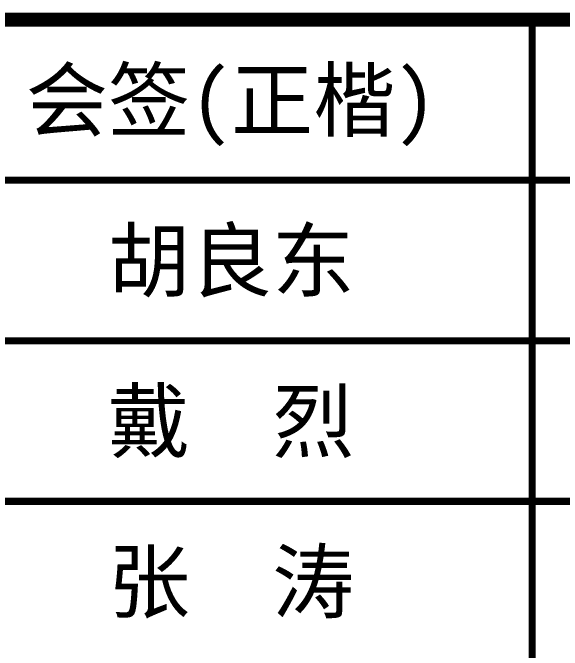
# Model space of a CAD drawing. Extents: x 12300 to 361047, y -1498650 to 1244242.
# Drawn here: x 283859 to 286596, y -53796 to -50619 of the extents above; entities that cross this region are included whole.
import ezdxf
from ezdxf.enums import TextEntityAlignment as Align

# ---------------------------------------------------------------- set-up
doc = ezdxf.new("R2010")
doc.units = 0
doc.header["$LTSCALE"] = 1000
doc.header["$MEASUREMENT"] = 0
doc.layers.get('0').update_dxf_attribs({"color": 8, "linetype": 'CONTINUOUS'})
doc.layers.add('BZ_标准图框', color=8, linetype='CONTINUOUS')
doc.layers.add('TK(图框线)', color=3, linetype='CONTINUOUS')
doc.styles.add('ht', font='simhei.ttf', dxfattribs={"width": 0.8})

# ---------------------------------------------------------------- blocks, each defined once
blk = doc.blocks.new('A2-TQ-CF')
at = {"layer": 'BZ_标准图框', "color": 3}
for points, const_width in [([(91974.9, -129165.5), (98974.9, -129165.5)], 70), ([(96974.9, -129165.5), (96974.9, -133965.5)], 35), ([(98974.9, -129965.5), (91974.9, -129965.5)], 35), ([(98974.9, -130765.5), (91974.9, -130765.5)], 35), ([(98974.9, -131565.5), (91974.9, -131565.5)], 35)]:
    blk.add_lwpolyline(points, dxfattribs=dict(at, const_width=const_width))
at = {"layer": 'BZ_标准图框', "color": 3, "style": 'ht'}
blk.add_text('会签(正楷)', height=300, dxfattribs=at).set_placement((95474.9, -129565.5), align=Align.MIDDLE_CENTER)
at = {"layer": 'TK(图框线)', "color": 3, "style": 'ht'}
for s, p in [('胡良东', (95474.9, -130365.5)), ('戴  烈', (95474.9, -131165.5)), ('张  涛', (95474.9, -131965.5))]:
    blk.add_text(s, height=300, dxfattribs=at).set_placement(p, align=Align.MIDDLE_CENTER)

msp = doc.modelspace()

# ---------------------------------------------------------------- block references
msp.add_blockref('A2-TQ-CF', (189472, 78511.6))

doc.saveas('drawing.dxf')
